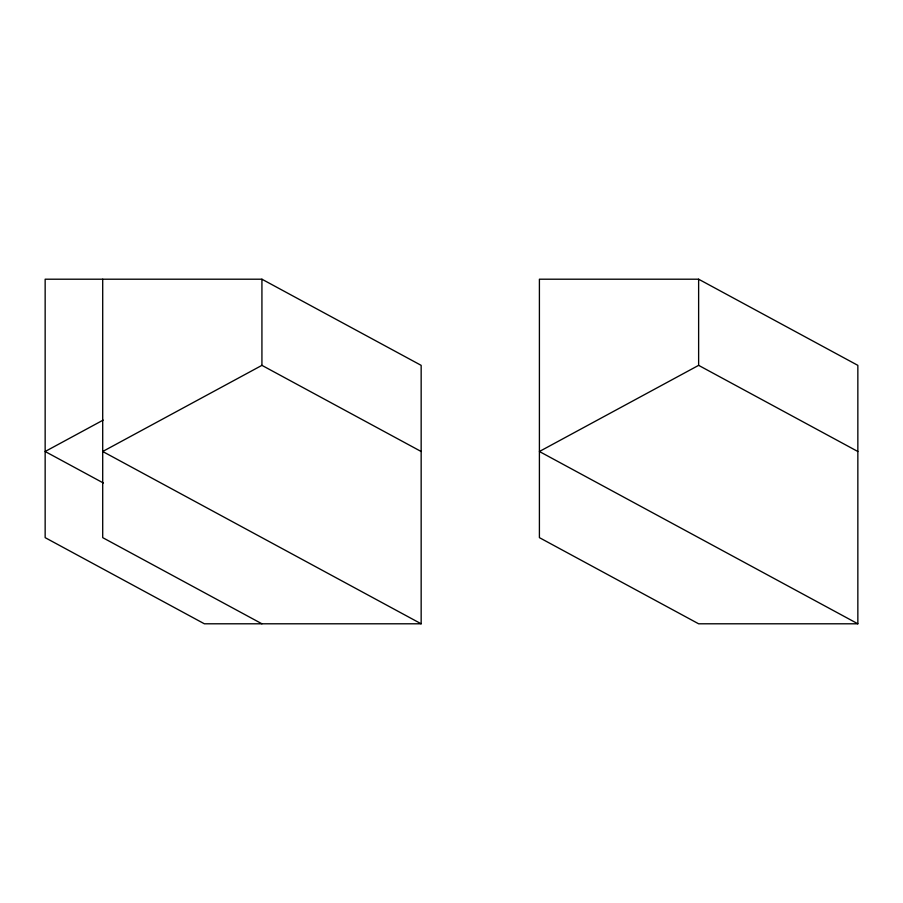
<?xml version="1.0" encoding="UTF-8"?>
<svg xmlns="http://www.w3.org/2000/svg" width="903" height="903" viewBox="0 0 903 903"><rect width="100%" height="100%" fill="white"/><g stroke="black" fill="none" stroke-linecap="round" stroke-linejoin="round"><path stroke-width="1.35" d="M103.156 420.109L45.15 451.5L103.382 483.015M421.159 451.5L261.926 365.354L102.705 451.5L421.159 623.792L421.159 365.354L261.926 279.208L45.15 279.208L45.15 537.646L204.371 623.792L421.159 623.792M857.85 451.5L698.629 365.354L539.407 451.5L857.85 623.792L857.85 365.354L698.629 279.208L539.407 279.208L539.407 537.646L698.629 623.792L857.85 623.792M261.926 623.792L102.705 537.646L102.705 279.208M698.629 279.208L698.629 365.354M261.926 279.208L261.926 365.354"/></g></svg>
